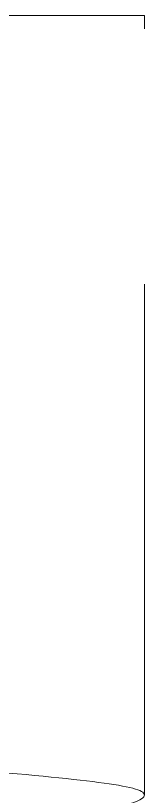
# Model space of a CAD drawing. Header units: millimetres. Extents: x 15 to 415, y 5 to 292.
# Drawn here: x 91.039 to 91.36, y 154.588 to 156.529 of the extents above; entities that cross this region are included whole.
import ezdxf

# ---------------------------------------------------------------- set-up
doc = ezdxf.new("R2010")
doc.units = ezdxf.units.MM
doc.linetypes.add('HIDDEN', pattern=[1.905, 1.27, -0.635])

msp = doc.modelspace()

# ---------------------------------------------------------------- linework, layer by layer
at = {"color": 7, "linetype": 'HIDDEN', "lineweight": 18}
for p, q in [((91.3602, 156.5286), (88.3602, 156.5286)), ((91.3602, 154.5911), (91.3602, 156.5286))]:
    msp.add_line(p, q, dxfattribs=at)
msp.add_open_spline([(88.3877, 153.8335), (88.3769, 153.8361), (88.3215, 153.849), (88.4498, 153.8723), (88.7688, 153.9036), (89.272, 153.9348), (89.8599, 153.9661), (90.4492, 153.9973), (90.9484, 154.0286), (91.2821, 154.0598), (91.3992, 154.0911), (91.2821, 154.1223), (90.9484, 154.1536), (90.4491, 154.1848), (89.8602, 154.2161), (89.2712, 154.2473), (88.772, 154.2785), (88.438, 154.3102), (88.3222, 154.3398), (88.4342, 154.377), (88.787, 154.3861), (89.2149, 154.4999), (90.0284, 154.2366), (89.702, 155.3583), (90.4199, 154.2811), (90.9443, 154.5797), (91.2832, 154.5461), (91.3989, 154.5947), (91.2821, 154.6213), (90.9484, 154.6538), (90.4491, 154.6848), (89.8602, 154.7161), (89.2712, 154.7473), (88.7719, 154.7786), (88.4383, 154.8098), (88.3211, 154.8411), (88.4383, 154.8723), (88.7719, 154.9036), (89.2712, 154.9348), (89.6638, 154.9557), (89.8602, 154.9661)], degree=3, knots=[0, 0, 0, 0, 0.006448, 0.033205, 0.059962, 0.086719, 0.113476, 0.140233, 0.16699, 0.193747, 0.220504, 0.247261, 0.274018, 0.300775, 0.327532, 0.354289, 0.381046, 0.407803, 0.43456, 0.461317, 0.488074, 0.514831, 0.541587, 0.564414, 0.598646, 0.625403, 0.65216, 0.678917, 0.705673, 0.73243, 0.759187, 0.785944, 0.812701, 0.839458, 0.866215, 0.892972, 0.919729, 0.946486, 0.973243, 1, 1, 1, 1], dxfattribs=at)

doc.saveas('drawing.dxf')
